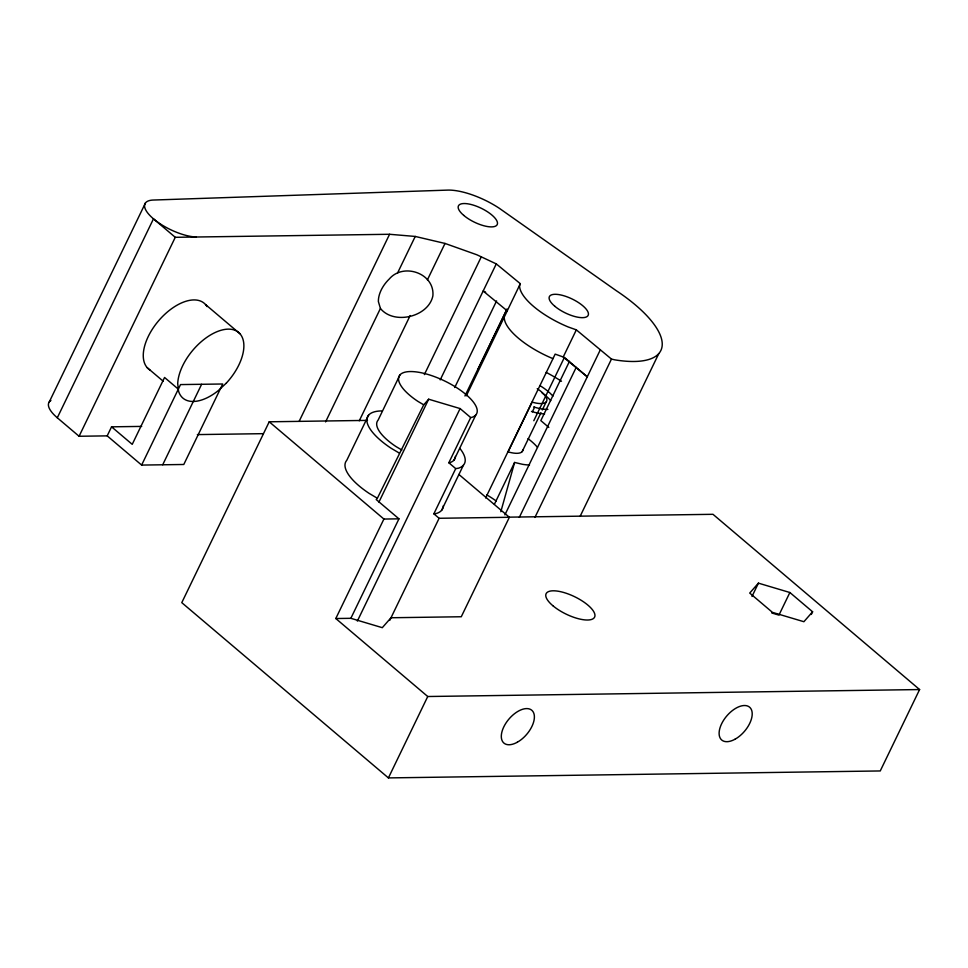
<?xml version="1.0" encoding="UTF-8"?>
<svg xmlns="http://www.w3.org/2000/svg" width="968" height="968" viewBox="0 0 968 968"><rect width="100%" height="100%" fill="white"/><g stroke="black" fill="none" stroke-linecap="round" stroke-linejoin="round"><path stroke-width="1.45" d="M500.831 511.709L514.613 462.45L522.526 464.313A43.064 15.5 25.8 0 0 529.496 464.991M520.324 283.697L519.574 285.681A53.833 19.384 25.8 0 0 568.264 326.99L576.335 329.858L611.474 359.08L614.692 359.83A102.281 36.82 25.8 0 0 616.301 290.702L499.331 208.302A46.295 16.662 25.8 0 0 448.196 190.091L152.775 200.061A34.098 12.269 25.8 0 0 153.476 218.841L175.268 237.305L389.572 234.28L415.236 236.446L445.014 243.44L476.885 254.79L496.281 263.889L520.324 283.697L466.346 395.791M49.259 401.962L145.442 203.002M141.63 465.076L180.532 384.586L222.701 383.994L183.787 464.483L141.63 465.076L107.194 435.866L79.086 436.265L57.306 417.789L153.476 218.841A34.098 12.269 25.8 0 0 196.347 237.015M79.086 436.265L175.268 237.305M107.194 435.866L111.562 426.827L141.679 426.404M162.709 464.773L201.61 384.296M367.489 420.39L269.225 421.794L181.778 602.653L388.41 777.909L880.251 770.951L919.6 689.555L712.98 514.311L508.357 517.166M299.221 421.177L389.572 234.28M325.587 421.891L380.424 308.453L378.379 301.58A26.729 17.073 -45.5 0 1 389.305 278.966C403.317 262.401 434.922 273.266 432.877 295.857C428.546 316.996 393.855 325.236 380.424 308.453M397.582 272.964L415.236 236.446M359.273 420.802L410.166 315.544M427.408 279.861L445.014 243.44M368.639 415.091L346.774 460.308A53.833 19.384 25.8 0 0 369.147 493.39L377.363 498.254L423.73 404.818L428.667 399.215L460.102 408.569L470.69 417.547L471.779 417.389A43.064 15.5 25.8 0 0 457.912 388.495A43.064 15.5 25.8 0 0 404.007 372.45A43.064 15.5 25.8 0 0 417.874 401.357L423.73 404.818M399.978 374.882L378.125 420.1A43.064 15.5 25.8 0 0 396.009 446.575L401.865 450.035M424.359 374.604L481.277 256.847M378.924 502.089L428.667 399.215M440.21 379.879L496.281 263.889M335.799 618.528L383.897 519.054L398.949 518.836L350.852 618.31L335.799 618.528L427.747 696.512L919.6 689.555M454.73 387.515L496.584 300.927M464.942 395.96L506.917 309.143M477.708 369.982L507.002 309.361M357.361 621.081L460.102 408.569M459.885 448.438A53.833 19.384 25.8 0 1 458.384 468.222L455.722 468.609L448.825 462.764L470.69 417.547M453.944 460.175L475.808 414.957M350.852 618.31L382.299 627.675L391.011 617.753L461.276 616.749L509.374 517.275L439.109 518.279L433.858 513.814L455.722 468.609M441.553 510.402L463.418 465.184M389.729 620.403L439.109 518.279M485.621 497.963L555.16 354.119L563.231 356.986L587.274 376.806L564.404 357.41L533.804 420.717M531.456 411.412L532.4 411.739L534.59 407.226A32.295 11.628 25.8 0 0 547.888 409.416M563.231 356.986L576.335 329.858M494.43 504.207L514.613 462.45M522.139 451.657L540.991 412.671M542.286 409.984L546.182 401.914M569.474 361.354L540.834 420.62L548.832 427.408M504.897 514.879L576.19 367.404M388.41 777.909L427.747 696.512M519.332 517.348L600.39 349.678M534.917 517.432L611.474 359.08M580.292 515.98L658.797 353.574M752.003 596.457L758.428 583.147L789.876 592.513L812.6 611.788L811.317 614.45M789.876 592.513L778.938 615.116L771.798 612.986M377.363 498.254L376.225 499.561L398.949 518.836M758.428 583.147L749.716 593.069L772.44 612.357L803.888 621.71L812.6 611.788M448.825 462.764L449.914 462.607A43.064 15.5 25.8 0 0 455.384 456.388M433.858 513.814L436.52 513.439A53.833 19.384 25.8 0 0 443.356 505.659M197.363 434.596L263.381 433.664M533.634 406.887L534.59 407.226M485.646 292.191L483.165 291.017L507.208 310.837M399.227 453.048L391.011 448.184A53.833 19.384 25.8 0 1 381.598 410.928M458.917 474.477L509.374 517.275M205.555 304.569L239.991 333.779M269.225 421.794L383.897 519.054M178.33 389.16L164.56 377.472L132.229 444.348L111.562 426.827M147.16 367.622L163.229 381.247M546.17 372.365A86.128 31.012 25.8 0 1 561.5 381.235M552.97 358.644A53.833 19.384 25.8 0 1 504.267 317.335M544.585 413.929A32.295 11.628 25.8 0 1 532.4 411.739M542.213 393.081A32.295 11.628 25.8 0 1 550.756 400.667M522.865 449.757A21.538 7.756 25.8 0 1 508.091 451.85L532.134 402.107A21.538 7.756 25.8 0 0 546.714 401.042A21.538 7.756 25.8 0 0 537.24 388.676M486.807 494.926A43.064 15.5 25.8 0 1 496.269 501.061M528.032 438.625A43.064 15.5 25.8 0 1 537.458 447.301M539.975 385.627A32.295 11.628 25.8 0 1 552.934 396.142M149.967 370.006A43.064 23.45 -49.7 0 1 159.998 319.186A43.064 23.45 -49.7 0 1 207.019 306.59M57.306 417.789A34.098 12.269 25.8 0 1 50.917 400.486M226.391 383.038L218.308 390.6A43.064 23.45 -49.7 0 1 178.56 391.157L177.713 383.727A43.064 23.45 -49.7 0 1 228.279 329.132A43.064 23.45 -49.7 0 1 226.391 383.038M552.801 605.665A26.922 9.692 25.8 0 0 594.062 617.935A26.922 9.692 25.8 0 0 564.235 592.634A26.922 9.692 25.8 0 0 552.801 605.665M517.299 742.238A21.538 11.725 -49.7 0 0 532.448 710.911A21.538 11.725 -49.7 0 0 503.796 726.871A21.538 11.725 -49.7 0 0 517.299 742.238M735.123 739.165A21.538 11.725 -49.7 0 0 750.26 707.838A21.538 11.725 -49.7 0 0 721.608 723.798A21.538 11.725 -49.7 0 0 735.123 739.165M554.712 306.178A21.538 7.756 25.8 0 0 587.721 316.004A21.538 7.756 25.8 0 0 563.86 295.76A21.538 7.756 25.8 0 0 554.712 306.178M463.769 215.416A21.538 7.756 25.8 0 0 496.778 225.229A21.538 7.756 25.8 0 0 472.916 204.998A21.538 7.756 25.8 0 0 463.769 215.416"/></g></svg>
